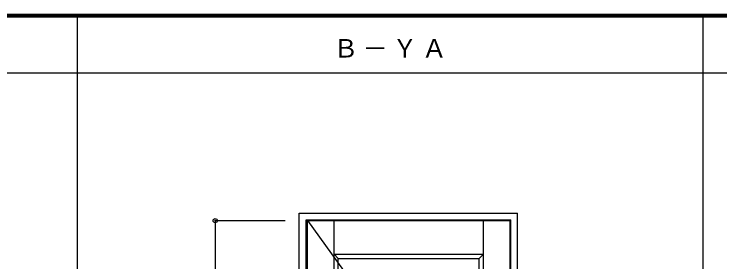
# Model space of a CAD drawing. Units: millimetres, scale not verified. Extents: x -6000 to 5700, y -4307 to 4175.
# Drawn here: x -3483 to -966, y 3291 to 4175 of the extents above; entities that cross this region are included whole.
import ezdxf

# ---------------------------------------------------------------- set-up
doc = ezdxf.new("R2010")
doc.units = ezdxf.units.MM
doc.header["$LTSCALE"] = 30
doc.header["$PDMODE"] = 32
doc.header["$PDSIZE"] = 15
doc.linetypes.add('CHAIN2', pattern=[12, 9, -1, 1, -1])
for name, color, linetype in [('0-2_扉', 7, 'Continuous'), ('0-4_枠', 3, 'Continuous'), ('0-7', 7, 'CHAIN2'), ('0-A_文字', 7, 'Continuous'), ('0-B_寸法', 7, 'Continuous'), ('F-1_枠', 6, 'Continuous')]:
    doc.layers.add(name, color=color, linetype=linetype)
doc.styles.add('ＭＳ ゴシック', font='')
doc.styles.get('ＭＳ ゴシック').set_extended_font_data('MS Gothic')

msp = doc.modelspace()

# ---------------------------------------------------------------- linework, layer by layer
at = {"layer": '0-2_扉'}
for p, q in [((-2436.8, 1443), (-2436.8, 3438)), ((-2436.8, 3438), (-1713.8, 3438)), ((-2341.8, 2404.99), (-2341.8, 3438)), ((-1808.8, 1443), (-1808.8, 3438)), ((-1713.8, 1443), (-1713.8, 3438)), ((-2341.8, 3318), (-2326.8, 3303)), ((-2326.8, 3303), (-1823.8, 3303)), ((-2326.8, 2411.5), (-2326.8, 3303)), ((-1823.8, 1605), (-1823.8, 3303))]:
    msp.add_line(p, q, dxfattribs=at)
msp.add_lwpolyline([(-2341.8, 3318), (-1808.8, 3318), (-1823.8, 3303)], dxfattribs=at)
at = {"layer": '0-4_枠'}
for p, q in [((-2465.8, 3465), (-1687.8, 3465)), ((-2465.8, 1418), (-2465.8, 3465)), ((-1687.8, 1418), (-1687.8, 3465)), ((-2441.8, 3441), (-1711.8, 3441)), ((-2441.8, 1418), (-2441.8, 3441)), ((-1711.8, 1418), (-1711.8, 3441))]:
    msp.add_line(p, q, dxfattribs=at)
at = {"layer": '0-7'}
msp.add_lwpolyline([(-2436.8, 3438), (-1713.8, 2440.5), (-2436.8, 1443)], dxfattribs=at)
at = {"layer": '0-B_寸法', "color": 4}
for q in [(-2515.8, 3438), (-2765.8, 1443)]:
    msp.add_line((-2765.8, 3438), q, dxfattribs=at)
at = {"layer": '0-B_寸法'}
msp.add_point((-2765.8, 3438), dxfattribs=at)
at = {"layer": 'F-1_枠'}
for p, q in [((-6000, 4175), (5700, 4175)), ((-6000, 4170), (5700, 4170)), ((-6000, 4165), (5700, 4165)), ((-3258.4, 4175), (-3258.4, -3790)), ((-1026.8, 4175), (-1026.8, -3790)), ((-6000, 3965), (5700, 3965))]:
    msp.add_line(p, q, dxfattribs=at)

# ---------------------------------------------------------------- texts
at = {"layer": '0-A_文字', "insert": (-2345.1, 4020), "char_height": 65.98, "attachment_point": 7, "style": 'ＭＳ ゴシック'}
msp.add_mtext('\\T1.17;Ｂ－ＹＡ', dxfattribs=at)

doc.saveas('drawing.dxf')
